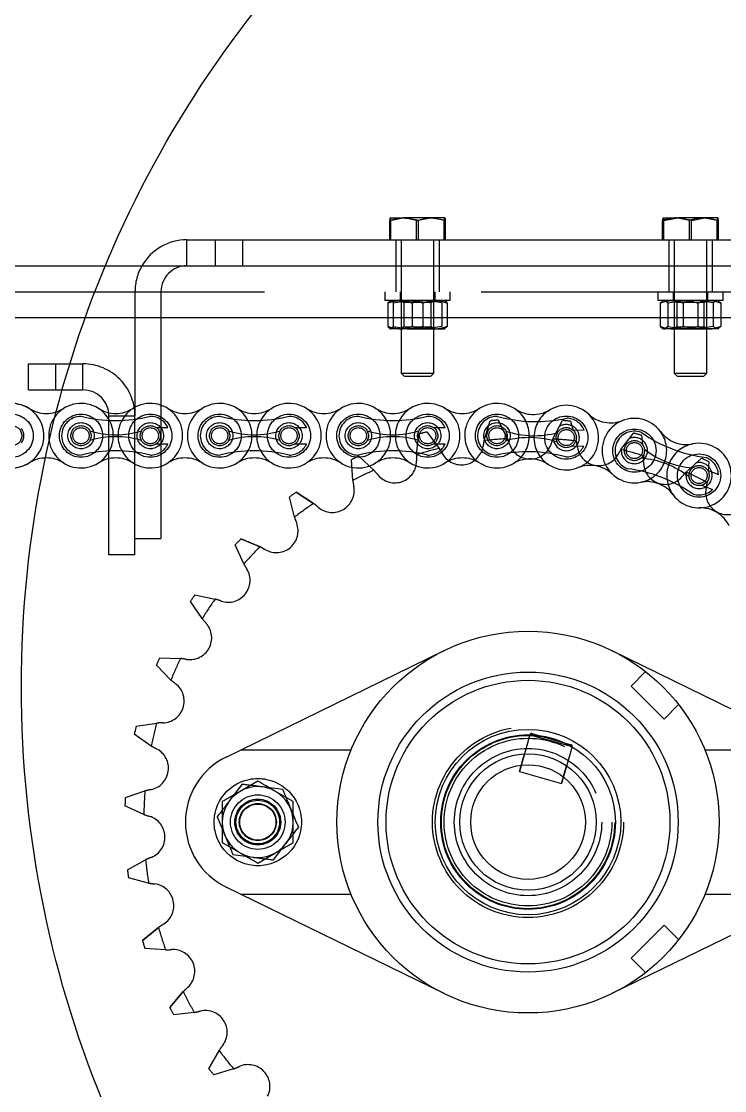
# Model space of a CAD drawing. Header units: metres. Extents: x 0 to 21025, y 0 to 14850.
# Drawn here: x 6289.7 to 6418.5, y 13135.4 to 13331.5 of the extents above; entities that cross this region are included whole.
import ezdxf

# ---------------------------------------------------------------- set-up
doc = ezdxf.new("R2010")
doc.units = ezdxf.units.M
doc.header["$LTSCALE"] = 25
doc.linetypes.add('HIDDEN2', pattern=[4.7625, 3.175, -1.5875])
doc.linetypes.add('PHANTOM', pattern=[63.5, 31.75, -6.35, 6.35, -6.35, 6.35, -6.35])
for name, color, linetype in [('SL4', 4, 'Continuous'), ('SRE', 2, 'PHANTOM'), ('ST1', 7, 'HIDDEN2')]:
    doc.layers.add(name, color=color, linetype=linetype)

msp = doc.modelspace()

# ---------------------------------------------------------------- linework, layer by layer
at = {"layer": 'SL4'}
for p, q in [((6357.185, 13294.997), (6359.636, 13295.444)), ((6357.277, 13295.444), (6357.274, 13295.442)), ((6357.279, 13295.444), (6359.636, 13295.444)), ((6364.633, 13295.444), (6359.636, 13295.444)), ((6362.087, 13294.997), (6364.633, 13295.444)), ((6367.274, 13295.444), (6364.633, 13295.444)), ((6367.277, 13295.444), (6367.274, 13295.444)), ((6367.279, 13295.442), (6367.277, 13295.444)), ((6407.28, 13295.444), (6409.932, 13295.444)), ((6407.382, 13294.997), (6409.932, 13295.444)), ((6414.929, 13295.444), (6409.932, 13295.444)), ((6412.481, 13294.997), (6414.929, 13295.444)), ((6417.274, 13295.444), (6414.929, 13295.444)), ((6417.28, 13295.442), (6417.277, 13295.444)), ((6357.185, 13291.444), (6357.185, 13294.997)), ((6362.087, 13291.444), (6362.087, 13294.997)), ((6367.179, 13291.444), (6367.179, 13294.997)), ((6367.369, 13291.444), (6367.369, 13294.997)), ((6407.177, 13291.444), (6407.177, 13294.997)), ((6407.382, 13291.444), (6407.382, 13294.997)), ((6412.481, 13291.444), (6412.481, 13294.997)), ((6417.376, 13291.444), (6417.376, 13294.997)), ((6320.039, 13286.681), (6320.039, 13291.444)), ((6320.039, 13291.444), (6325.277, 13291.444)), ((6325.277, 13286.681), (6325.277, 13291.444)), ((6325.277, 13291.444), (6330.277, 13291.444)), ((6330.277, 13286.681), (6330.277, 13291.444)), ((6330.277, 13291.444), (6485.517, 13291.444)), ((5540.514, 13286.681), (6485.517, 13286.681)), ((6330.277, 13286.681), (6485.517, 13286.681)), ((6490.514, 13277.156), (5540.514, 13277.156)), ((6329.947, 13197.931), (6367.135, 13216.122)), ((6397.893, 13216.122), (6435.081, 13197.931)), ((6327.192, 13196.584), (6329.947, 13197.931)), ((6329.947, 13197.931), (6350.119, 13197.931)), ((6414.909, 13197.931), (6435.081, 13197.931)), ((6333.014, 13192.187), (6329.764, 13190.31)), ((6339.514, 13188.434), (6336.264, 13190.31)), ((6326.514, 13180.928), (6329.764, 13179.052)), ((6333.014, 13177.176), (6336.264, 13179.052)), ((6329.947, 13171.431), (6327.192, 13172.779)), ((6350.119, 13171.431), (6329.947, 13171.431)), ((6367.135, 13153.241), (6329.947, 13171.431)), ((6435.081, 13171.431), (6397.893, 13153.241)), ((6435.081, 13171.431), (6414.909, 13171.431))]:
    msp.add_line(p, q, dxfattribs=at)
for radius in [35, 27.5, 26, 17, 16, 12.5, 10.5]:
    msp.add_circle((6382.514, 13184.681), radius, dxfattribs=at)
for centre, radius, start, end in [((6320.039, 13281.919), 9.525, 90, 150), ((6333.014, 13184.681), 13.25, 116.06522, 243.93478), ((6333.014, 13184.681), 6.5, 60, 120), ((6333.014, 13184.681), 6.5, 120, 180), ((6333.014, 13184.681), 6.5, 0, 60), ((6333.014, 13184.681), 6.5, 180, 240), ((6333.014, 13184.681), 6.5, 300, 0), ((6333.014, 13184.681), 6.5, 240, 300)]:
    msp.add_arc(centre, radius, start, end, dxfattribs=at)
for points, knots in [([(6357.279, 13295.444), (6357.272, 13295.439), (6357.24, 13295.418), (6357.209, 13295.18), (6357.185, 13294.997)], [0, 0, 0, 0, 0.2318493, 1, 1, 1, 1]), ([(6359.636, 13295.444), (6359.694, 13295.443), (6360.522, 13295.437), (6361.333, 13295.209), (6362.087, 13294.997)], [0, 0, 0, 0, 0.07020058, 1, 1, 1, 1]), ([(6364.633, 13295.444), (6364.694, 13295.443), (6365.553, 13295.437), (6366.396, 13295.209), (6367.179, 13294.997)], [0, 0, 0, 0, 0.0702006, 1, 1, 1, 1]), ([(6367.179, 13294.997), (6367.203, 13295.18), (6367.234, 13295.418), (6367.267, 13295.439), (6367.274, 13295.444)], [0, 0, 0, 0, 0.7681507, 1, 1, 1, 1]), ([(6367.274, 13295.444), (6367.299, 13295.387), (6367.331, 13295.316), (6367.362, 13295.053), (6367.369, 13294.997)], [0, 0, 0, 0, 0.78899924, 1, 1, 1, 1]), ([(6407.177, 13294.997), (6407.184, 13295.053), (6407.218, 13295.316), (6407.252, 13295.387), (6407.28, 13295.444)], [0, 0, 0, 0, 0.2110008, 1, 1, 1, 1]), ([(6407.28, 13295.444), (6407.288, 13295.439), (6407.322, 13295.418), (6407.356, 13295.18), (6407.382, 13294.997)], [0, 0, 0, 0, 0.2318493, 1, 1, 1, 1]), ([(6409.932, 13295.444), (6409.992, 13295.443), (6410.853, 13295.437), (6411.697, 13295.209), (6412.481, 13294.997)], [0, 0, 0, 0, 0.0702006, 1, 1, 1, 1]), ([(6414.929, 13295.444), (6414.987, 13295.443), (6415.813, 13295.437), (6416.623, 13295.209), (6417.376, 13294.997)], [0, 0, 0, 0, 0.0702006, 1, 1, 1, 1]), ([(6417.376, 13294.997), (6417.35, 13295.18), (6417.316, 13295.418), (6417.282, 13295.439), (6417.274, 13295.444)], [0, 0, 0, 0, 0.7681507, 1, 1, 1, 1]), ([(6336.264, 13190.31), (6336.187, 13190.355), (6335.09, 13190.988), (6334.014, 13191.609), (6333.014, 13192.187)], [0, 0, 0, 0, 0.07021477, 1, 1, 1, 1]), ([(6329.764, 13190.31), (6329.687, 13190.266), (6328.59, 13189.632), (6327.514, 13189.011), (6326.514, 13188.434)], [0, 0, 0, 0, 0.0702148, 1, 1, 1, 1]), ([(6326.514, 13188.434), (6326.514, 13187.496), (6326.514, 13186.258), (6326.514, 13184.988), (6326.514, 13184.681)], [0, 0, 0, 0, 0.7581486, 1, 1, 1, 1]), ([(6339.514, 13184.681), (6339.514, 13184.988), (6339.514, 13186.258), (6339.514, 13187.496), (6339.514, 13188.434)], [0, 0, 0, 0, 0.2418514, 1, 1, 1, 1]), ([(6326.514, 13184.681), (6326.514, 13183.695), (6326.514, 13182.424), (6326.514, 13181.202), (6326.514, 13180.928)], [0, 0, 0, 0, 0.77628672, 1, 1, 1, 1]), ([(6339.514, 13180.928), (6339.514, 13181.202), (6339.514, 13182.424), (6339.514, 13183.695), (6339.514, 13184.681)], [0, 0, 0, 0, 0.2237133, 1, 1, 1, 1]), ([(6336.264, 13179.052), (6336.341, 13179.097), (6337.439, 13179.73), (6338.514, 13180.351), (6339.514, 13180.928)], [0, 0, 0, 0, 0.0702148, 1, 1, 1, 1]), ([(6329.764, 13179.052), (6329.841, 13179.008), (6330.939, 13178.374), (6332.014, 13177.753), (6333.014, 13177.176)], [0, 0, 0, 0, 0.07021477, 1, 1, 1, 1])]:
    msp.add_open_spline(points, degree=3, knots=knots, dxfattribs=at)
at = {"layer": 'SRE'}
msp.add_circle((6490.514, 13209.502), 200.805, dxfattribs=at)
at = {"layer": 'ST1'}
for p, q in [((6362.466, 13294.997), (6359.92, 13295.444)), ((6367.369, 13294.997), (6364.917, 13295.444)), ((6412.072, 13294.997), (6409.625, 13295.444)), ((6417.171, 13294.997), (6414.622, 13295.444)), ((6357.374, 13291.444), (6357.374, 13294.997)), ((6362.466, 13291.444), (6362.466, 13294.997)), ((6412.072, 13291.444), (6412.072, 13294.997)), ((6417.171, 13291.444), (6417.171, 13294.997)), ((6320.039, 13286.681), (6320.039, 13291.444)), ((6325.277, 13286.681), (6325.277, 13291.444)), ((6358.277, 13291.444), (6358.277, 13286.681)), ((6359.277, 13291.444), (6359.277, 13266.998)), ((6365.277, 13266.998), (6365.277, 13291.444)), ((6366.277, 13286.681), (6366.277, 13291.444)), ((6408.277, 13291.444), (6408.277, 13286.681)), ((6409.277, 13291.444), (6409.277, 13266.998)), ((6415.277, 13266.998), (6415.277, 13291.444)), ((6416.277, 13286.681), (6416.277, 13291.444)), ((6358.277, 13286.681), (6358.277, 13281.919)), ((6366.277, 13281.919), (6366.277, 13286.681)), ((6408.277, 13286.681), (6408.277, 13281.919)), ((6416.277, 13281.919), (6416.277, 13286.681)), ((5540.514, 13281.919), (6540.514, 13281.919)), ((6310.514, 13281.919), (6310.514, 13259.159)), ((6315.277, 13281.919), (6315.277, 13236.681)), ((6356.277, 13281.919), (6356.277, 13280.319)), ((6359.077, 13281.919), (6359.077, 13280.319)), ((6365.477, 13280.319), (6365.477, 13281.919)), ((6368.277, 13280.319), (6368.277, 13281.919)), ((6406.277, 13281.919), (6406.277, 13280.319)), ((6409.077, 13281.919), (6409.077, 13280.319)), ((6415.477, 13280.319), (6415.477, 13281.919)), ((6418.277, 13280.319), (6418.277, 13281.919)), ((6364.055, 13280.319), (6356.277, 13280.319)), ((6356.86, 13279.872), (6357.349, 13280.319)), ((6356.86, 13279.872), (6356.86, 13275.565)), ((6357.839, 13279.872), (6360.547, 13280.319)), ((6357.839, 13279.872), (6357.839, 13275.565)), ((6359.277, 13280.319), (6359.777, 13279.969)), ((6359.277, 13280.319), (6359.277, 13280.293)), ((6365.277, 13280.293), (6359.277, 13280.293)), ((6359.277, 13280.293), (6359.777, 13279.943)), ((6360.678, 13279.969), (6359.777, 13279.969)), ((6359.777, 13279.969), (6359.777, 13279.943)), ((6363.876, 13279.943), (6359.777, 13279.943)), ((6359.777, 13279.943), (6359.777, 13275.469)), ((6364.777, 13279.969), (6360.678, 13279.969)), ((6361.298, 13279.872), (6361.298, 13275.565)), ((6363.256, 13279.872), (6363.256, 13275.565)), ((6364.777, 13279.943), (6363.876, 13279.943)), ((6366.715, 13279.872), (6364.006, 13280.319)), ((6368.277, 13280.319), (6364.055, 13280.319)), ((6364.777, 13279.969), (6365.277, 13280.319)), ((6364.777, 13279.943), (6365.277, 13280.293)), ((6364.777, 13279.943), (6364.777, 13279.969)), ((6364.777, 13275.469), (6364.777, 13279.943)), ((6365.277, 13280.293), (6365.277, 13280.319)), ((6366.715, 13279.872), (6366.715, 13275.565)), ((6367.694, 13279.872), (6367.204, 13280.319)), ((6367.694, 13279.872), (6367.694, 13275.565)), ((6414.442, 13280.319), (6406.277, 13280.319)), ((6406.736, 13279.872), (6407.131, 13280.131)), ((6406.736, 13279.872), (6406.736, 13275.565)), ((6407.277, 13280.319), (6407.086, 13280.209)), ((6408.101, 13279.872), (6410.871, 13280.319)), ((6408.101, 13279.872), (6408.101, 13275.565)), ((6409.277, 13280.319), (6409.777, 13279.969)), ((6409.277, 13280.319), (6409.277, 13280.293)), ((6415.277, 13280.293), (6409.277, 13280.293)), ((6409.277, 13280.293), (6409.777, 13279.943)), ((6410.55, 13279.969), (6409.777, 13279.969)), ((6409.777, 13279.969), (6409.777, 13279.943)), ((6414.003, 13279.943), (6409.777, 13279.943)), ((6409.777, 13279.943), (6409.777, 13275.469)), ((6414.777, 13279.969), (6410.55, 13279.969)), ((6410.911, 13279.872), (6410.911, 13275.565)), ((6413.642, 13279.872), (6413.642, 13275.565)), ((6416.452, 13279.872), (6413.682, 13280.319)), ((6414.777, 13279.943), (6414.003, 13279.943)), ((6418.277, 13280.319), (6414.442, 13280.319)), ((6414.777, 13279.969), (6415.277, 13280.319)), ((6414.777, 13279.943), (6415.277, 13280.293)), ((6414.777, 13279.943), (6414.777, 13279.969)), ((6414.777, 13275.469), (6414.777, 13279.943)), ((6415.277, 13280.293), (6415.277, 13280.319)), ((6416.452, 13279.872), (6416.452, 13275.565)), ((6417.467, 13280.209), (6417.277, 13280.319)), ((6417.817, 13279.872), (6417.422, 13280.131)), ((6417.817, 13279.872), (6417.817, 13275.565)), ((6540.514, 13277.156), (5540.514, 13277.156)), ((6356.86, 13275.565), (6357.349, 13275.119)), ((6357.839, 13275.565), (6360.547, 13275.119)), ((6359.777, 13275.494), (6359.277, 13275.144)), ((6359.777, 13275.469), (6359.277, 13275.119)), ((6359.777, 13275.494), (6364.777, 13275.494)), ((6359.777, 13275.469), (6364.777, 13275.469)), ((6366.715, 13275.565), (6364.006, 13275.119)), ((6365.277, 13275.144), (6364.777, 13275.494)), ((6365.277, 13275.119), (6364.777, 13275.469)), ((6367.694, 13275.565), (6367.204, 13275.119)), ((6406.736, 13275.565), (6407.418, 13275.119)), ((6408.101, 13275.565), (6410.871, 13275.119)), ((6409.777, 13275.494), (6409.277, 13275.144)), ((6409.777, 13275.469), (6409.277, 13275.119)), ((6409.777, 13275.494), (6414.777, 13275.494)), ((6409.777, 13275.469), (6414.777, 13275.469)), ((6416.452, 13275.565), (6413.682, 13275.119)), ((6415.277, 13275.144), (6414.777, 13275.494)), ((6415.277, 13275.119), (6414.777, 13275.469)), ((6417.817, 13275.565), (6417.135, 13275.119)), ((6360.547, 13275.119), (6357.349, 13275.119)), ((6360.358, 13275.144), (6359.277, 13275.144)), ((6360.358, 13275.144), (6365.277, 13275.144)), ((6365.475, 13275.119), (6360.547, 13275.119)), ((6365.475, 13275.119), (6367.273, 13275.119)), ((6407.086, 13275.229), (6407.277, 13275.119)), ((6407.418, 13275.119), (6407.277, 13275.119)), ((6410.871, 13275.119), (6407.418, 13275.119)), ((6409.277, 13275.144), (6410.205, 13275.144)), ((6410.205, 13275.144), (6415.277, 13275.144)), ((6415.73, 13275.119), (6410.871, 13275.119)), ((6417.277, 13275.119), (6415.73, 13275.119)), ((6417.277, 13275.119), (6417.467, 13275.229)), ((6183.269, 13268.684), (6290.989, 13268.684)), ((6290.989, 13263.921), (6290.989, 13268.684)), ((6290.989, 13268.684), (6295.989, 13268.684)), ((6295.989, 13263.921), (6295.989, 13268.684)), ((6295.989, 13268.684), (6300.989, 13268.684)), ((6300.989, 13263.921), (6300.989, 13268.684)), ((6359.277, 13266.998), (6365.277, 13266.998)), ((6359.277, 13266.998), (6359.831, 13266.444)), ((6359.831, 13266.444), (6364.722, 13266.444)), ((6364.722, 13266.444), (6365.277, 13266.998)), ((6409.277, 13266.998), (6415.277, 13266.998)), ((6409.277, 13266.998), (6409.831, 13266.444)), ((6409.831, 13266.444), (6414.722, 13266.444)), ((6414.722, 13266.444), (6415.277, 13266.998)), ((6183.269, 13263.921), (6290.989, 13263.921)), ((6290.989, 13263.921), (6295.989, 13263.921)), ((6295.989, 13263.921), (6300.989, 13263.921)), ((6305.752, 13259.159), (6310.514, 13259.159)), ((6305.752, 13233.684), (6305.752, 13259.159)), ((6310.514, 13233.684), (6310.514, 13259.159)), ((6374.453, 13254.618), (6375.562, 13258.253)), ((6377.057, 13258.379), (6378.758, 13254.981)), ((6378.758, 13254.981), (6377.057, 13258.379)), ((6387.07, 13254.934), (6388.811, 13258.312)), ((6390.304, 13258.17), (6390.793, 13256.499)), ((6314.436, 13256.997), (6316.56, 13256.997)), ((6339.836, 13256.997), (6341.96, 13256.997)), ((6363.985, 13256.221), (6366.266, 13253.181)), ((6365.236, 13256.997), (6367.36, 13256.997)), ((6390.671, 13256.619), (6392.794, 13256.56)), ((6399.541, 13252.991), (6401.857, 13256.005)), ((6314.436, 13254.045), (6316.56, 13254.045)), ((6339.836, 13254.045), (6341.96, 13254.045)), ((6362.095, 13252.055), (6362.537, 13255.83)), ((6365.236, 13254.045), (6367.36, 13254.045)), ((6391.293, 13254.788), (6391.371, 13254.522)), ((6403.3, 13255.598), (6403.487, 13253.834)), ((6390.591, 13253.668), (6392.714, 13253.61)), ((6403.672, 13252.079), (6403.699, 13251.818)), ((6350.393, 13247.326), (6350.154, 13251.119)), ((6351.509, 13251.762), (6354.296, 13249.179)), ((6354.296, 13249.179), (6351.509, 13251.762)), ((6411.465, 13248.853), (6414.281, 13251.405)), ((6415.629, 13250.746), (6415.499, 13248.996)), ((6415.411, 13249.194), (6417.392, 13248.429)), ((6414.348, 13246.44), (6416.329, 13245.675)), ((6415.367, 13247.229), (6415.347, 13246.956)), ((6339.724, 13240.584), (6338.811, 13244.273)), ((6340.029, 13245.148), (6343.233, 13243.104)), ((6343.233, 13243.104), (6340.029, 13245.148)), ((6310.514, 13236.681), (6315.277, 13236.681)), ((6329.915, 13236.591), (6333.433, 13235.151)), ((6333.433, 13235.151), (6329.915, 13236.591)), ((6330.429, 13232.045), (6328.873, 13235.512)), ((6310.514, 13233.684), (6305.752, 13233.684)), ((6322.809, 13221.984), (6320.658, 13225.117)), ((6321.492, 13226.365), (6325.21, 13225.576)), ((6315.03, 13214.799), (6318.829, 13214.687)), ((6317.108, 13210.724), (6314.432, 13213.423)), ((6404.051, 13212.275), (6401.406, 13209.63)), ((6407.463, 13203.573), (6401.406, 13209.63)), ((6407.463, 13203.573), (6410.108, 13206.218)), ((6310.737, 13202.265), (6314.495, 13202.833)), ((6313.509, 13198.626), (6310.394, 13200.804)), ((6382.873, 13200.685), (6380.972, 13193.948)), ((6382.873, 13200.685), (6382.887, 13200.733)), ((6382.873, 13200.685), (6390.572, 13198.513)), ((6383.195, 13200.906), (6390.413, 13198.869)), ((6380.972, 13193.948), (6381.88, 13197.165)), ((6390.572, 13198.513), (6388.672, 13191.776)), ((6390.586, 13198.561), (6390.572, 13198.513)), ((6380.972, 13193.948), (6388.672, 13191.776)), ((6388.672, 13191.776), (6389.579, 13194.993)), ((6330.139, 13191.614), (6327.856, 13188.636)), ((6308.75, 13189.166), (6312.346, 13190.396)), ((6337.581, 13190.638), (6333.86, 13191.126)), ((6312.128, 13186.081), (6308.675, 13187.668)), ((6335.889, 13177.748), (6338.173, 13180.726)), ((6309.135, 13175.923), (6312.454, 13177.775)), ((6328.447, 13178.725), (6332.168, 13178.236)), ((6313.009, 13173.491), (6309.328, 13174.435)), ((6401.406, 13159.732), (6407.463, 13165.789)), ((6410.108, 13163.145), (6407.463, 13165.789)), ((6311.878, 13162.961), (6314.813, 13165.376)), ((6314.813, 13165.376), (6311.878, 13162.961)), ((6316.124, 13161.26), (6312.333, 13161.532)), ((6401.406, 13159.732), (6404.051, 13157.087)), ((6316.891, 13150.698), (6319.348, 13153.598)), ((6319.348, 13153.598), (6316.891, 13150.698)), ((6321.373, 13149.782), (6317.595, 13149.373)), ((6324.014, 13139.526), (6325.913, 13142.819)), ((6325.913, 13142.819), (6324.014, 13139.526)), ((6328.587, 13139.426), (6324.943, 13138.348))]:
    msp.add_line(p, q, dxfattribs=at)
for centre, radius in [((6287.929, 13255.521), 3.96), ((6300.629, 13255.521), 3.96), ((6300.629, 13255.521), 2.398), ((6313.329, 13255.521), 3.96), ((6313.329, 13255.521), 2.398), ((6326.029, 13255.521), 3.96), ((6326.029, 13255.521), 2.398), ((6338.729, 13255.521), 3.96), ((6338.729, 13255.521), 2.399), ((6351.429, 13255.521), 3.96), ((6351.429, 13255.521), 2.399), ((6364.129, 13255.521), 3.96), ((6364.129, 13255.521), 2.398), ((6376.829, 13255.521), 3.96), ((6376.829, 13255.521), 2.398), ((6389.524, 13255.173), 3.96), ((6287.929, 13255.521), 1.845), ((6300.629, 13255.521), 1.845), ((6300.629, 13255.521), 1.476), ((6313.329, 13255.521), 1.845), ((6313.329, 13255.521), 1.476), ((6326.029, 13255.521), 1.845), ((6326.029, 13255.521), 1.476), ((6338.729, 13255.521), 1.845), ((6338.729, 13255.521), 1.476), ((6351.429, 13255.521), 1.845), ((6351.429, 13255.521), 1.476), ((6364.129, 13255.521), 1.845), ((6364.129, 13255.521), 1.476), ((6376.829, 13255.521), 1.845), ((6376.829, 13255.521), 1.476), ((6389.524, 13255.173), 1.845), ((6389.524, 13255.173), 1.476), ((6401.998, 13252.789), 3.96), ((6401.998, 13252.789), 1.845), ((6401.998, 13252.789), 1.476), ((6413.846, 13248.215), 3.96), ((6413.846, 13248.215), 1.845), ((6413.846, 13248.215), 1.476), ((6382.514, 13184.681), 17.5), ((6382.514, 13184.681), 16), ((6382.514, 13184.681), 16), ((6382.514, 13184.681), 16), ((6382.514, 13184.681), 15.875), ((6382.514, 13184.681), 15.375), ((6382.514, 13184.681), 13.5), ((6382.514, 13184.681), 13.5), ((6333.014, 13184.681), 8), ((6333.014, 13184.681), 5), ((6333.014, 13184.681), 4.2), ((6333.014, 13184.681), 4), ((6333.014, 13184.681), 3.4), ((6333.014, 13184.681), 3.309)]:
    msp.add_circle(centre, radius, dxfattribs=at)
for centre, radius, start, end in [((6320.039, 13281.919), 9.525, 150, 180), ((6320.039, 13281.919), 4.763, 90, 180), ((6300.989, 13259.159), 9.525, 0, 90), ((6300.989, 13259.159), 4.763, 0, 90), ((6287.929, 13255.521), 5.92, 57.56669, 302.43331), ((6287.929, 13255.521), 5.905, 243.64084, 90), ((6294.279, 13265.514), 5.92, 237.56669, 302.43331), ((6300.629, 13255.521), 5.92, 57.56669, 302.43331), ((6306.979, 13265.514), 5.92, 237.56669, 302.43331), ((6300.629, 13255.521), 5.92, 302.43331, 57.56669), ((6313.329, 13255.521), 5.92, 122.43331, 237.56669), ((6313.329, 13255.521), 5.92, 237.56669, 122.43331), ((6319.679, 13265.514), 5.92, 237.56669, 302.43331), ((6326.029, 13255.521), 5.92, 57.56669, 302.43331), ((6332.379, 13265.514), 5.92, 237.56669, 302.43331), ((6326.029, 13255.521), 5.92, 302.43324, 57.56676), ((6338.729, 13255.521), 5.92, 122.43324, 237.56676), ((6338.729, 13255.521), 5.92, 237.56669, 122.43331), ((6345.079, 13265.514), 5.92, 237.56669, 302.43331), ((6351.429, 13255.521), 5.92, 57.56669, 302.43331), ((6357.779, 13265.514), 5.92, 237.56669, 302.43331), ((6351.429, 13255.521), 5.92, 302.43324, 57.56676), ((6364.129, 13255.521), 5.92, 122.43324, 237.56676), ((6364.129, 13255.521), 5.92, 237.56669, 122.43331), ((6370.479, 13265.514), 5.92, 237.56669, 302.43331), ((6376.829, 13255.521), 5.92, 55.9978, 300.86442), ((6376.829, 13255.521), 5.92, 300.86435, 55.99787), ((6383.45, 13265.337), 5.92, 235.9978, 300.86442), ((6389.524, 13255.173), 5.92, 120.86438, 235.99785), ((6389.524, 13255.173), 5.92, 235.9978, 120.86442), ((6300.629, 13255.521), 3.552, 90, 270), ((6306.979, 13284.618), 26.322, 256.04015, 283.95985), ((6313.329, 13255.521), 3.552, 24.55336, 90), ((6326.029, 13255.521), 3.552, 90, 270), ((6332.379, 13284.618), 26.322, 256.04015, 283.95985), ((6338.729, 13255.521), 3.552, 24.55336, 90), ((6351.429, 13255.521), 3.552, 90, 270), ((6357.779, 13284.618), 26.322, 256.04015, 283.95985), ((6364.129, 13255.521), 3.552, 24.55336, 90), ((6376.829, 13255.521), 3.552, 88.43111, 268.43111), ((6382.514, 13184.681), 73.9, 94.23506, 95.39805), ((6383.973, 13284.433), 26.322, 254.47126, 282.39096), ((6382.514, 13184.681), 73.9, 83.94934, 85.11233), ((6389.524, 13255.173), 3.552, 22.98447, 88.43111), ((6397.638, 13263.797), 5.92, 226.7447, 291.61132), ((6401.998, 13252.789), 5.92, 36.45907, 281.32569), ((6287.929, 13255.521), 2.225, 323.1301, 36.8699), ((6306.979, 13271.874), 16.175, 252.993, 287.007), ((6332.379, 13271.874), 16.175, 252.993, 287.007), ((6357.779, 13271.874), 16.175, 252.993, 287.007), ((6382.514, 13184.681), 73.9, 104.52077, 105.68376), ((6383.624, 13271.694), 16.175, 251.42411, 285.43811), ((6389.524, 13255.173), 2.399, 358.43111, 124.56322), ((6401.998, 13252.789), 3.552, 68.89238, 248.89238), ((6382.514, 13184.681), 73.9, 73.66363, 74.82662), ((6401.998, 13252.789), 5.92, 281.32564, 36.45911), ((6418.401, 13277.647), 26.322, 234.93253, 262.85223), ((6411.521, 13259.825), 5.92, 216.45907, 281.32569), ((6306.979, 13239.169), 16.175, 72.993, 107.007), ((6313.329, 13255.521), 3.552, 270, 335.44664), ((6332.379, 13239.169), 16.175, 72.993, 107.007), ((6338.729, 13255.521), 3.552, 270, 335.44664), ((6357.779, 13239.169), 16.175, 72.993, 107.007), ((6364.129, 13255.521), 3.552, 270, 335.44664), ((6394.935, 13250.357), 20.92, 168.24862, 171.4259), ((6382.514, 13184.681), 70.4, 93.05818, 96.57492), ((6382.729, 13239.001), 16.175, 71.42411, 105.43811), ((6359.279, 13247.353), 20.92, 18.2072, 21.38448), ((6406.462, 13247.084), 20.92, 157.96291, 161.14019), ((6382.514, 13184.681), 70.4, 82.77247, 86.28921), ((6389.524, 13255.173), 2.398, 182.79238, 358.43111), ((6370.842, 13250.495), 20.92, 7.92149, 11.09877), ((6401.998, 13252.789), 2.399, 338.89238, 113.17364), ((6413.846, 13248.215), 5.92, 101.32563, 216.45912), ((6413.846, 13248.215), 5.92, 216.45907, 101.32569), ((6306.979, 13226.424), 26.322, 76.04015, 103.95985), ((6332.379, 13226.424), 26.322, 76.04015, 103.95985), ((6357.779, 13226.424), 26.322, 76.04015, 103.95985), ((6383.008, 13251.52), 20.92, 178.53434, 181.71162), ((6382.514, 13184.681), 70.4, 103.3439, 106.86063), ((6348.461, 13242.197), 20.92, 28.49292, 31.6702), ((6370.311, 13254.179), 4, 210.02945, 349.88937), ((6382.38, 13226.262), 26.322, 74.47126, 102.39096), ((6382.916, 13255.241), 4, 199.74373, 339.60365), ((6389.524, 13255.173), 3.552, 268.43111, 333.87775), ((6395.508, 13254.035), 4, 189.45802, 329.31794), ((6417.22, 13241.805), 20.92, 147.67719, 150.85447), ((6382.514, 13184.681), 70.4, 72.48676, 76.00349), ((6401.998, 13252.789), 2.399, 170.86563, 338.89238), ((6413.811, 13265.757), 16.175, 231.88538, 265.89938), ((6294.279, 13245.528), 5.92, 57.56669, 122.43331), ((6306.979, 13245.528), 5.92, 57.56669, 122.43331), ((6319.679, 13245.528), 5.92, 57.56669, 122.43331), ((6332.379, 13245.528), 5.92, 57.56669, 122.43331), ((6345.079, 13245.528), 5.92, 57.56669, 122.43331), ((6382.514, 13184.681), 73.9, 114.80648, 115.96948), ((6357.779, 13245.528), 5.92, 57.56669, 122.43331), ((6358.098, 13250.883), 4, 220.31516, 0.17508), ((6370.479, 13245.528), 5.92, 57.56669, 122.43331), ((6382.903, 13245.358), 5.92, 55.9978, 120.86442), ((6393.885, 13244.166), 5.92, 46.7447, 111.61132), ((6402.034, 13235.247), 16.175, 51.88538, 85.89938), ((6407.683, 13250.6), 4, 179.17231, 319.03223), ((6382.781, 13251.521), 20.92, 357.63577, 0.81305), ((6413.846, 13248.215), 2.398, 338.89238, 103.97296), ((6382.514, 13184.681), 73.9, 63.37791, 64.54091), ((6413.846, 13248.215), 3.552, 3.44574, 68.89238), ((6382.514, 13184.681), 70.4, 113.62961, 117.14635), ((6338.739, 13235.192), 20.92, 38.77863, 41.95591), ((6397.444, 13223.358), 26.322, 54.93253, 82.85223), ((6426.862, 13234.69), 20.92, 137.39148, 140.56876), ((6413.846, 13248.215), 2.398, 162.39072, 338.89238), ((6382.514, 13184.681), 70.4, 62.20104, 65.71778), ((6346.669, 13245.459), 4, 230.60088, 10.4608), ((6371.066, 13250.534), 20.92, 188.82005, 191.99733), ((6404.324, 13241.18), 5.92, 36.45907, 101.32569), ((6394.712, 13250.399), 20.92, 347.35006, 350.52734), ((6382.514, 13184.681), 73.9, 125.0922, 126.25519), ((6413.846, 13248.215), 3.552, 248.89238, 314.33902), ((6419.049, 13245.047), 4, 168.88659, 308.74651), ((6382.514, 13184.681), 70.4, 123.91533, 127.43206), ((6330.423, 13226.564), 20.92, 49.06435, 52.24162), ((6414.061, 13236.377), 5.92, 26.17343, 91.04005), ((6359.491, 13247.431), 20.92, 199.10577, 202.28304), ((6336.393, 13238.082), 4, 240.88659, 20.74651), ((6382.514, 13184.681), 73.9, 135.37791, 136.54091), ((6382.514, 13184.681), 70.4, 134.20104, 137.71778), ((6323.782, 13216.59), 20.92, 59.35006, 62.52734), ((6327.599, 13228.989), 4, 251.17231, 31.03223), ((6348.657, 13242.312), 20.92, 209.39148, 212.56876), ((6382.514, 13184.681), 73.9, 145.66363, 146.82662), ((6382.514, 13184.681), 70.4, 144.48676, 148.00349), ((6319.028, 13205.59), 20.92, 69.63577, 72.81305), ((6320.57, 13218.471), 4, 261.45802, 41.31794), ((6338.91, 13235.34), 20.92, 219.67719, 222.85447), ((6382.514, 13184.681), 73.9, 155.94934, 157.11233), ((6382.514, 13184.681), 70.4, 154.77247, 158.28921), ((6316.315, 13193.918), 20.92, 79.92149, 83.09877), ((6315.532, 13206.867), 4, 271.74373, 51.60365), ((6330.566, 13226.741), 20.92, 229.96291, 233.14019), ((6382.514, 13184.681), 73.9, 166.23506, 167.39805), ((6382.514, 13184.681), 70.4, 165.05818, 168.57492), ((6315.73, 13181.949), 20.92, 90.2072, 93.38448), ((6383.127, 13200.665), 0.25, 74.24512, 164.24512), ((6312.647, 13194.551), 4, 282.02945, 61.88937), ((6323.89, 13216.789), 20.92, 240.24862, 243.4259), ((6390.345, 13198.629), 0.25, 344.24512, 74.24512), ((6382.514, 13184.681), 70.4, 175.3439, 178.86063), ((6317.291, 13170.069), 20.92, 100.49292, 103.6702), ((6382.514, 13184.681), 73.9, 176.52077, 177.68376), ((6319.099, 13205.805), 20.92, 250.53434, 253.71162), ((6312.008, 13181.917), 4, 292.31516, 72.17508), ((6320.948, 13158.657), 20.92, 110.77863, 113.95591), ((6382.514, 13184.681), 70.4, 185.62961, 189.14635), ((6382.514, 13184.681), 73.9, 186.80648, 187.96948), ((6316.347, 13194.143), 20.92, 260.82005, 263.99733), ((6313.634, 13169.372), 4, 302.60088, 82.4608), ((6326.584, 13148.082), 20.92, 121.06435, 124.24162), ((6382.514, 13184.681), 70.4, 195.91533, 199.43206), ((6382.514, 13184.681), 73.9, 197.0922, 198.25519), ((6315.721, 13182.176), 20.92, 271.10577, 274.28304), ((6317.475, 13157.319), 4, 312.88659, 92.74651), ((6334.018, 13138.684), 20.92, 131.35006, 134.52734), ((6382.514, 13184.681), 70.4, 206.20104, 209.71778), ((6382.514, 13184.681), 73.9, 207.37791, 208.54091), ((6317.241, 13170.29), 20.92, 281.39148, 284.56876), ((6323.406, 13146.146), 4, 323.17231, 103.03223), ((6343.01, 13130.764), 20.92, 141.63577, 144.81305), ((6382.514, 13184.681), 70.4, 216.48676, 220.00349), ((6331.236, 13136.211), 4, 333.45802, 113.31794), ((6382.514, 13184.681), 73.9, 217.66363, 218.82662), ((6320.86, 13158.866), 20.92, 291.67719, 294.85447)]:
    msp.add_arc(centre, radius, start, end, dxfattribs=at)
for points, knots in [([(6357.374, 13294.997), (6357.368, 13295.053), (6357.337, 13295.316), (6357.305, 13295.387), (6357.279, 13295.444)], [0, 0, 0, 0, 0.2110008, 1, 1, 1, 1]), ([(6359.92, 13295.444), (6359.86, 13295.443), (6359, 13295.437), (6358.158, 13295.209), (6357.374, 13294.997)], [0, 0, 0, 0, 0.0702006, 1, 1, 1, 1]), ([(6364.917, 13295.444), (6364.859, 13295.443), (6364.032, 13295.437), (6363.22, 13295.209), (6362.466, 13294.997)], [0, 0, 0, 0, 0.0702006, 1, 1, 1, 1]), ([(6409.625, 13295.444), (6409.567, 13295.443), (6408.74, 13295.437), (6407.93, 13295.209), (6407.177, 13294.997)], [0, 0, 0, 0, 0.0702006, 1, 1, 1, 1]), ([(6414.622, 13295.444), (6414.561, 13295.443), (6413.7, 13295.437), (6412.856, 13295.209), (6412.072, 13294.997)], [0, 0, 0, 0, 0.0702006, 1, 1, 1, 1]), ([(6417.274, 13295.444), (6417.246, 13295.387), (6417.212, 13295.316), (6417.178, 13295.053), (6417.171, 13294.997)], [0, 0, 0, 0, 0.7889992, 1, 1, 1, 1]), ([(6356.86, 13279.872), (6357.046, 13279.94), (6357.769, 13280.201), (6358.521, 13280.269), (6359.079, 13280.319)], [0, 0, 0, 0, 0.25755135, 1, 1, 1, 1]), ([(6357.349, 13280.319), (6357.361, 13280.318), (6357.526, 13280.312), (6357.688, 13280.084), (6357.839, 13279.872)], [0, 0, 0, 0, 0.07020058, 1, 1, 1, 1]), ([(6359.079, 13280.319), (6359.28, 13280.312), (6360.031, 13280.287), (6360.763, 13280.048), (6361.298, 13279.872)], [0, 0, 0, 0, 0.2686336, 1, 1, 1, 1]), ([(6360.547, 13280.319), (6360.611, 13280.318), (6361.526, 13280.312), (6362.422, 13280.084), (6363.256, 13279.872)], [0, 0, 0, 0, 0.0702006, 1, 1, 1, 1]), ([(6364.006, 13280.319), (6363.942, 13280.318), (6363.027, 13280.312), (6362.131, 13280.084), (6361.298, 13279.872)], [0, 0, 0, 0, 0.0702006, 1, 1, 1, 1]), ([(6363.256, 13279.872), (6363.442, 13279.94), (6364.165, 13280.201), (6364.917, 13280.269), (6365.475, 13280.319)], [0, 0, 0, 0, 0.25755135, 1, 1, 1, 1]), ([(6365.475, 13280.319), (6365.677, 13280.312), (6366.428, 13280.287), (6367.159, 13280.048), (6367.694, 13279.872)], [0, 0, 0, 0, 0.26863361, 1, 1, 1, 1]), ([(6406.736, 13279.872), (6406.911, 13279.94), (6407.592, 13280.201), (6408.299, 13280.269), (6408.824, 13280.319)], [0, 0, 0, 0, 0.2575513, 1, 1, 1, 1]), ([(6407.418, 13280.319), (6407.435, 13280.318), (6407.665, 13280.312), (6407.891, 13280.084), (6408.101, 13279.872)], [0, 0, 0, 0, 0.0702006, 1, 1, 1, 1]), ([(6408.824, 13280.319), (6409.014, 13280.312), (6409.72, 13280.287), (6410.408, 13280.048), (6410.911, 13279.872)], [0, 0, 0, 0, 0.2686336, 1, 1, 1, 1]), ([(6410.871, 13280.319), (6410.937, 13280.318), (6411.873, 13280.312), (6412.789, 13280.084), (6413.642, 13279.872)], [0, 0, 0, 0, 0.07020058, 1, 1, 1, 1]), ([(6413.682, 13280.319), (6413.616, 13280.318), (6412.681, 13280.312), (6411.764, 13280.084), (6410.911, 13279.872)], [0, 0, 0, 0, 0.0702006, 1, 1, 1, 1]), ([(6413.642, 13279.872), (6413.817, 13279.94), (6414.498, 13280.201), (6415.205, 13280.269), (6415.73, 13280.319)], [0, 0, 0, 0, 0.25755135, 1, 1, 1, 1]), ([(6415.73, 13280.319), (6415.919, 13280.312), (6416.626, 13280.287), (6417.314, 13280.048), (6417.817, 13279.872)], [0, 0, 0, 0, 0.2686336, 1, 1, 1, 1]), ([(6417.135, 13280.319), (6417.119, 13280.318), (6416.888, 13280.312), (6416.662, 13280.084), (6416.452, 13279.872)], [0, 0, 0, 0, 0.0702006, 1, 1, 1, 1]), ([(6356.86, 13275.565), (6357.046, 13275.498), (6357.769, 13275.236), (6358.521, 13275.169), (6359.079, 13275.119)], [0, 0, 0, 0, 0.25755135, 1, 1, 1, 1]), ([(6357.349, 13275.119), (6357.361, 13275.119), (6357.526, 13275.125), (6357.688, 13275.353), (6357.839, 13275.565)], [0, 0, 0, 0, 0.07020058, 1, 1, 1, 1]), ([(6359.079, 13275.119), (6359.28, 13275.125), (6360.031, 13275.15), (6360.763, 13275.39), (6361.298, 13275.565)], [0, 0, 0, 0, 0.2686336, 1, 1, 1, 1]), ([(6360.547, 13275.119), (6360.611, 13275.119), (6361.526, 13275.125), (6362.422, 13275.353), (6363.256, 13275.565)], [0, 0, 0, 0, 0.0702006, 1, 1, 1, 1]), ([(6364.006, 13275.119), (6363.942, 13275.119), (6363.027, 13275.125), (6362.131, 13275.353), (6361.298, 13275.565)], [0, 0, 0, 0, 0.0702006, 1, 1, 1, 1]), ([(6363.256, 13275.565), (6363.442, 13275.498), (6364.165, 13275.236), (6364.917, 13275.169), (6365.475, 13275.119)], [0, 0, 0, 0, 0.25755135, 1, 1, 1, 1]), ([(6365.475, 13275.119), (6365.677, 13275.125), (6366.428, 13275.15), (6367.159, 13275.39), (6367.694, 13275.565)], [0, 0, 0, 0, 0.26863361, 1, 1, 1, 1]), ([(6406.736, 13275.565), (6406.911, 13275.498), (6407.592, 13275.236), (6408.299, 13275.169), (6408.824, 13275.119)], [0, 0, 0, 0, 0.2575513, 1, 1, 1, 1]), ([(6407.418, 13275.119), (6407.435, 13275.119), (6407.665, 13275.125), (6407.891, 13275.353), (6408.101, 13275.565)], [0, 0, 0, 0, 0.0702006, 1, 1, 1, 1]), ([(6408.824, 13275.119), (6409.014, 13275.125), (6409.72, 13275.15), (6410.408, 13275.39), (6410.911, 13275.565)], [0, 0, 0, 0, 0.2686336, 1, 1, 1, 1]), ([(6410.871, 13275.119), (6410.937, 13275.119), (6411.873, 13275.125), (6412.789, 13275.353), (6413.642, 13275.565)], [0, 0, 0, 0, 0.0702006, 1, 1, 1, 1]), ([(6413.682, 13275.119), (6413.616, 13275.119), (6412.681, 13275.125), (6411.764, 13275.353), (6410.911, 13275.565)], [0, 0, 0, 0, 0.0702006, 1, 1, 1, 1]), ([(6413.642, 13275.565), (6413.817, 13275.498), (6414.498, 13275.236), (6415.205, 13275.169), (6415.73, 13275.119)], [0, 0, 0, 0, 0.25755135, 1, 1, 1, 1]), ([(6415.73, 13275.119), (6415.919, 13275.125), (6416.626, 13275.15), (6417.314, 13275.39), (6417.817, 13275.565)], [0, 0, 0, 0, 0.2686336, 1, 1, 1, 1]), ([(6417.135, 13275.119), (6417.119, 13275.119), (6416.888, 13275.125), (6416.662, 13275.353), (6416.452, 13275.565)], [0, 0, 0, 0, 0.0702006, 1, 1, 1, 1]), ([(6333.86, 13191.126), (6333.772, 13191.138), (6332.515, 13191.302), (6331.284, 13191.464), (6330.139, 13191.614)], [0, 0, 0, 0, 0.07021477, 1, 1, 1, 1]), ([(6337.581, 13190.638), (6337.702, 13190.347), (6338.17, 13189.217), (6338.657, 13188.043), (6339.018, 13187.171)], [0, 0, 0, 0, 0.2575513, 1, 1, 1, 1]), ([(6327.856, 13188.636), (6327.802, 13188.565), (6327.031, 13187.56), (6326.275, 13186.574), (6325.572, 13185.658)], [0, 0, 0, 0, 0.07021477, 1, 1, 1, 1]), ([(6325.572, 13185.658), (6325.693, 13185.367), (6326.162, 13184.237), (6326.648, 13183.063), (6327.01, 13182.191)], [0, 0, 0, 0, 0.25755135, 1, 1, 1, 1]), ([(6339.018, 13187.171), (6339.149, 13186.856), (6339.636, 13185.682), (6340.109, 13184.54), (6340.456, 13183.704)], [0, 0, 0, 0, 0.26863361, 1, 1, 1, 1]), ([(6338.173, 13180.726), (6338.227, 13180.797), (6338.998, 13181.803), (6339.753, 13182.788), (6340.456, 13183.704)], [0, 0, 0, 0, 0.07021477, 1, 1, 1, 1]), ([(6327.01, 13182.191), (6327.141, 13181.876), (6327.627, 13180.703), (6328.101, 13179.56), (6328.447, 13178.725)], [0, 0, 0, 0, 0.26863361, 1, 1, 1, 1]), ([(6332.168, 13178.236), (6332.257, 13178.225), (6333.513, 13178.06), (6334.744, 13177.898), (6335.889, 13177.748)], [0, 0, 0, 0, 0.07021477, 1, 1, 1, 1])]:
    msp.add_open_spline(points, degree=3, knots=knots, dxfattribs=at)

doc.saveas('drawing.dxf')
